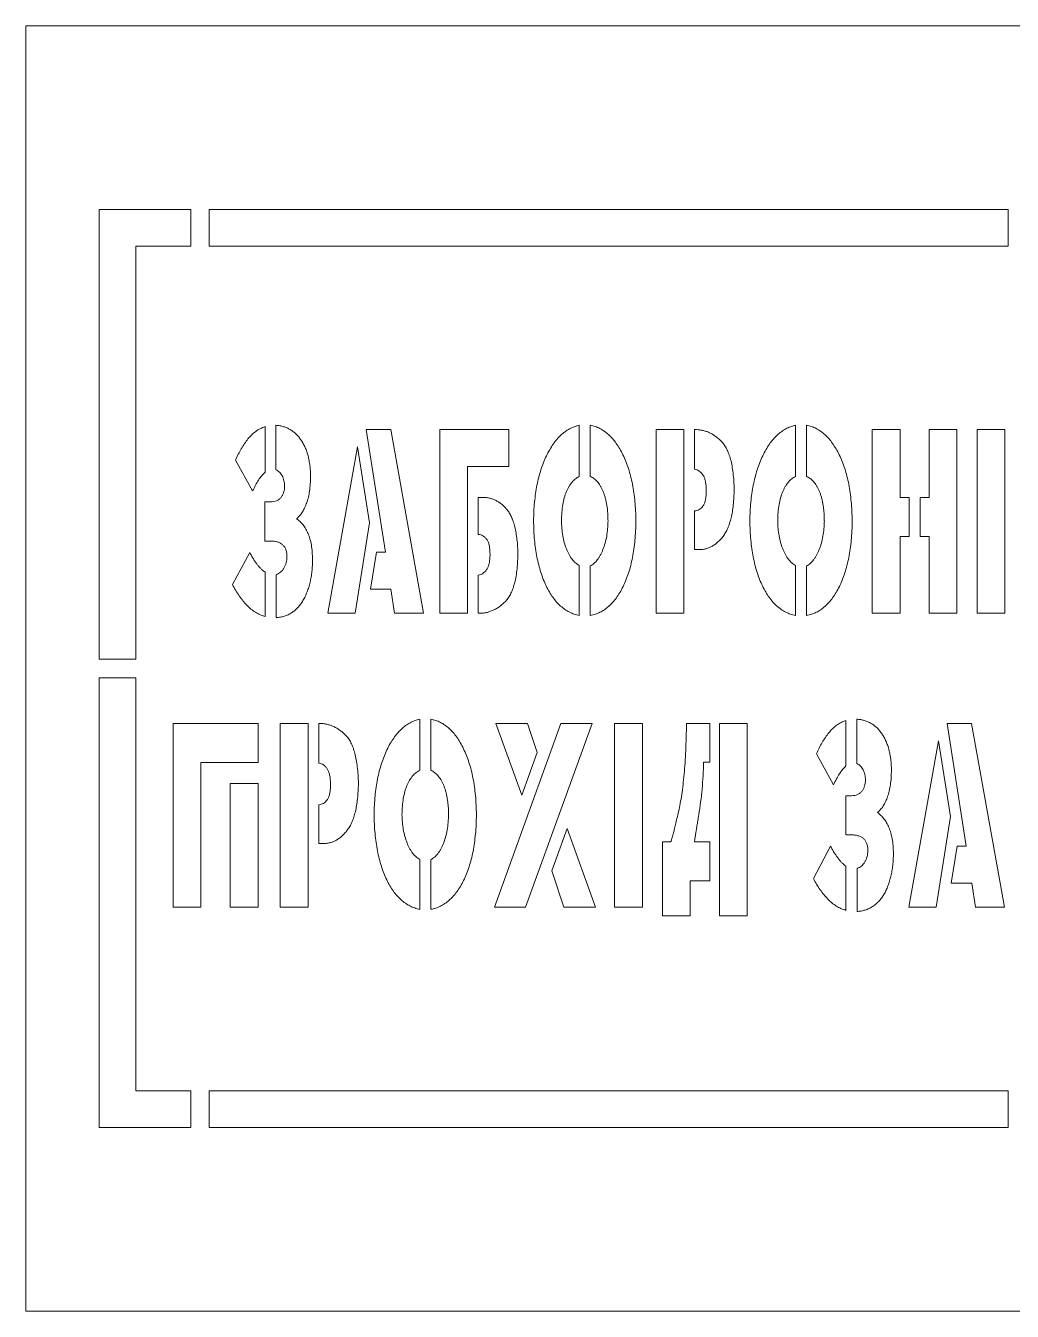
# Model space of a CAD drawing. Header units: millimetres. Extents: x -20 to 520, y -50 to 300.
# Drawn here: x -20 to 248.7, y -50 to 300 of the extents above; entities that cross this region are included whole.
import ezdxf

# ---------------------------------------------------------------- set-up
doc = ezdxf.new("R2010")
doc.units = ezdxf.units.MM

msp = doc.modelspace()

# ---------------------------------------------------------------- linework, layer by layer
at = {"color": 7, "linetype": 'Continuous', "lineweight": 15}
for p, q in [((-20, -50), (-20, 300)), ((-20, 300), (520, 300)), ((0, 250), (0, 127.5)), ((0, 250), (25, 250)), ((25, 250), (25, 240)), ((30, 250), (247.5, 250)), ((30, 250), (30, 240)), ((247.5, 250), (247.5, 240)), ((10, 240), (10, 127.5)), ((10, 240), (25, 240)), ((30, 240), (247.5, 240)), ((45.17, 178.46), (45.17, 190.84)), ((48.15, 191.22), (48.15, 179.12)), ((79.4, 190.04), (72.72, 190.04)), ((72.72, 190.04), (77.96, 156.65)), ((88.33, 140.04), (79.4, 190.04)), ((111.55, 190.04), (92.75, 190.04)), ((92.75, 190.04), (92.75, 140.04)), ((111.55, 179.98), (111.55, 190.04)), ((130.73, 177.23), (130.73, 191.23)), ((133.74, 191.22), (133.74, 177.3)), ((159.21, 190.04), (151.64, 190.04)), ((151.64, 190.04), (151.64, 140.04)), ((159.21, 140.04), (159.21, 190.04)), ((162.14, 190.03), (162.14, 179.25)), ((189.62, 177.23), (189.63, 191.23)), ((192.63, 191.22), (192.63, 177.3)), ((218.11, 190.04), (210.53, 190.04)), ((210.53, 190.04), (210.53, 140.04)), ((218.11, 171.56), (218.11, 190.04)), ((233.6, 190.04), (226.04, 190.04)), ((226.04, 190.04), (226.04, 171.56)), ((233.6, 140.04), (233.6, 190.04)), ((246.66, 190.04), (239.09, 190.04)), ((239.09, 190.04), (239.09, 140.04)), ((246.66, 140.04), (246.66, 190.04)), ((70.37, 185.33), (62.31, 140.04)), ((73.65, 164.69), (70.37, 185.33)), ((37.14, 181.75), (41.8, 173.33)), ((100.31, 179.98), (111.55, 179.98)), ((100.31, 140.04), (100.31, 179.98)), ((104.34, 171.55), (103.24, 171.55)), ((103.24, 171.55), (103.24, 161.51)), ((165.34, 173.42), (165.34, 173.43)), ((220.56, 171.56), (218.11, 171.56)), ((220.56, 160.9), (220.56, 171.56)), ((226.04, 171.56), (223.56, 171.56)), ((223.56, 171.56), (223.56, 160.9)), ((46.69, 170.36), (45.11, 170.37)), ((45.11, 170.37), (45.11, 159.71)), ((69.75, 140.04), (73.65, 164.69)), ((138.57, 165.23), (138.58, 165.24)), ((162.14, 167.92), (162.14, 157.37)), ((197.47, 165.23), (197.48, 165.24)), ((45.11, 159.71), (46.73, 159.71)), ((218.11, 140.04), (218.11, 160.9)), ((218.11, 160.9), (220.56, 160.9)), ((223.56, 160.9), (226.04, 160.9)), ((226.04, 160.9), (226.04, 140.04)), ((41, 156.62), (36.32, 147.86)), ((75.51, 156.65), (73.86, 146.59)), ((77.96, 156.65), (75.51, 156.65)), ((106.44, 156.11), (106.45, 156.12)), ((162.14, 157.37), (163.24, 157.37)), ((45.17, 139.16), (45.17, 151.21)), ((48.2, 150.56), (48.21, 138.84)), ((130.73, 139.43), (130.73, 153.05)), ((133.74, 152.92), (133.74, 139.44)), ((189.62, 139.43), (189.63, 153.05)), ((192.63, 152.92), (192.63, 139.44)), ((103.24, 150.41), (103.24, 140.04)), ((73.86, 146.59), (79.47, 146.59)), ((79.47, 146.59), (80.47, 140.04)), ((62.31, 140.04), (69.75, 140.04)), ((80.47, 140.04), (88.33, 140.04)), ((92.75, 140.04), (100.31, 140.04)), ((151.64, 140.04), (159.21, 140.04)), ((210.53, 140.04), (218.11, 140.04)), ((226.04, 140.04), (233.6, 140.04)), ((239.09, 140.04), (246.66, 140.04)), ((0, 127.5), (10, 127.5)), ((0, 122.5), (10, 122.5)), ((0, 122.5), (0, 0)), ((10, 122.5), (10, 10)), ((20.17, 110.04), (20.17, 60.04)), ((43.26, 110.04), (20.17, 110.04)), ((43.26, 99.38), (43.26, 110.04)), ((56.88, 110.04), (49.32, 110.04)), ((49.32, 110.04), (49.32, 60.04)), ((56.88, 60.04), (56.88, 110.04)), ((59.82, 110.03), (59.82, 99.25)), ((87.3, 97.23), (87.31, 111.23)), ((90.31, 111.22), (90.31, 97.3)), ((125.71, 110.04), (107.65, 60.04)), ((116.65, 110.04), (108.03, 110.04)), ((108.03, 110.04), (115.06, 90.53)), ((116.13, 60.04), (134.23, 110.04)), ((119.3, 102.16), (116.65, 110.04)), ((134.23, 110.04), (125.71, 110.04)), ((147.94, 110.04), (140.32, 110.04)), ((140.32, 110.04), (140.32, 60.04)), ((147.94, 60.04), (147.94, 110.04)), ((166.33, 110.04), (159.96, 110.04)), ((166.33, 99.52), (166.33, 110.04)), ((176.46, 110.04), (168.9, 110.04)), ((168.9, 110.04), (168.9, 57.65)), ((176.46, 57.65), (176.46, 110.04)), ((203.35, 98.46), (203.36, 110.84)), ((206.33, 111.22), (206.33, 99.12)), ((237.59, 110.04), (230.9, 110.04)), ((230.9, 110.04), (236.14, 76.65)), ((246.51, 60.04), (237.59, 110.04)), ((228.56, 105.33), (220.49, 60.04)), ((231.83, 84.69), (228.56, 105.33)), ((115.06, 90.53), (119.3, 102.16)), ((195.32, 101.75), (199.98, 93.33)), ((27.73, 60.04), (27.73, 99.38)), ((27.73, 99.38), (43.26, 99.38)), ((164.6, 99.52), (166.33, 99.52)), ((35.64, 93.7), (35.64, 60.04)), ((43.26, 93.7), (35.64, 93.7)), ((43.26, 60.04), (43.26, 93.7)), ((63.01, 93.42), (63.02, 93.43)), ((59.82, 87.92), (59.82, 77.37)), ((204.88, 90.36), (203.3, 90.37)), ((203.3, 90.37), (203.3, 79.71)), ((95.14, 85.23), (95.15, 85.24)), ((227.94, 60.04), (231.83, 84.69)), ((127.47, 81.42), (123.3, 69.92)), ((135.16, 60.04), (127.47, 81.42)), ((59.82, 77.37), (60.92, 77.37)), ((155.65, 77.85), (153.4, 77.85)), ((153.4, 77.85), (153.4, 57.65)), ((166.33, 77.85), (162.12, 77.85)), ((166.33, 67.19), (166.33, 77.85)), ((203.3, 79.71), (204.92, 79.71)), ((199.18, 76.62), (194.5, 67.86)), ((233.69, 76.65), (232.04, 66.59)), ((236.14, 76.65), (233.69, 76.65)), ((87.3, 59.43), (87.31, 73.05)), ((90.31, 72.92), (90.31, 59.44)), ((203.35, 59.16), (203.36, 71.21)), ((206.38, 70.56), (206.39, 58.84)), ((123.3, 69.92), (126.58, 60.04)), ((160.96, 57.65), (160.96, 67.19)), ((160.96, 67.19), (166.33, 67.19)), ((232.04, 66.59), (237.66, 66.59)), ((237.66, 66.59), (238.66, 60.04)), ((20.17, 60.04), (27.73, 60.04)), ((35.64, 60.04), (43.26, 60.04)), ((49.32, 60.04), (56.88, 60.04)), ((107.65, 60.04), (116.13, 60.04)), ((126.58, 60.04), (135.16, 60.04)), ((140.32, 60.04), (147.94, 60.04)), ((220.49, 60.04), (227.94, 60.04)), ((238.66, 60.04), (246.51, 60.04)), ((153.4, 57.65), (160.96, 57.65)), ((168.9, 57.65), (176.46, 57.65)), ((10, 10), (25, 10)), ((25, 0), (25, 10)), ((30, 10), (247.5, 10)), ((30, 0), (30, 10)), ((247.5, 0), (247.5, 10)), ((0, 0), (25, 0)), ((30, 0), (247.5, 0)), ((-20, -50), (520, -50))]:
    msp.add_line(p, q, dxfattribs=at)
for points, knots in [([(45.17, 190.84), (44.73, 190.67), (43.84, 190.33), (42.62, 189.57), (41.49, 188.63), (40.49, 187.49), (39.56, 186.22), (38.69, 184.83), (37.86, 183.34), (37.38, 182.29), (37.14, 181.75)], [0, 0, 0, 0, 0.113747, 0.227146, 0.343589, 0.464989, 0.590827, 0.722155, 0.858276, 1, 1, 1, 1]), ([(57.55, 177.41), (57.55, 177.9), (57.53, 178.86), (57.39, 180.26), (57.19, 181.58), (56.91, 182.84), (56.56, 184.03), (56.12, 185.14), (55.61, 186.18), (55.02, 187.15), (54.38, 188.03), (53.67, 188.82), (52.88, 189.48), (52.05, 190.05), (51.16, 190.51), (50.21, 190.86), (49.2, 191.11), (48.5, 191.18), (48.15, 191.22)], [0, 0, 0, 0, 0.079642, 0.155543, 0.227938, 0.297612, 0.363916, 0.428846, 0.491258, 0.552518, 0.61197, 0.668669, 0.723697, 0.778058, 0.831912, 0.886104, 0.94207, 1, 1, 1, 1]), ([(130.73, 191.23), (130.28, 191.1), (129.37, 190.85), (128.07, 190.25), (126.84, 189.47), (125.68, 188.52), (124.6, 187.37), (123.59, 186.04), (122.64, 184.53), (121.76, 182.86), (120.98, 181.03), (120.27, 179.1), (119.69, 177.05), (119.19, 174.9), (118.82, 172.63), (118.54, 170.26), (118.35, 167.78), (118.32, 166.09), (118.3, 165.23)], [0, 0, 0, 0, 0.046186, 0.092075, 0.138569, 0.187139, 0.238062, 0.292213, 0.349866, 0.411433, 0.476058, 0.542943, 0.611876, 0.683568, 0.758114, 0.835482, 0.916173, 1, 1, 1, 1]), ([(146.16, 165.23), (146.14, 166.12), (146.1, 167.86), (145.92, 170.41), (145.63, 172.83), (145.26, 175.14), (144.76, 177.33), (144.17, 179.39), (143.47, 181.33), (142.68, 183.14), (141.8, 184.8), (140.85, 186.28), (139.84, 187.58), (138.75, 188.69), (137.6, 189.62), (136.37, 190.35), (135.09, 190.91), (134.19, 191.12), (133.74, 191.22)], [0, 0, 0, 0, 0.086297, 0.16883, 0.248098, 0.32361, 0.39597, 0.46536, 0.532044, 0.596319, 0.657169, 0.713887, 0.76716, 0.817064, 0.864494, 0.910216, 0.955084, 1, 1, 1, 1]), ([(172.93, 173.68), (172.9, 174.47), (172.85, 175.99), (172.65, 178.15), (172.37, 180.12), (171.99, 181.88), (171.5, 183.43), (170.92, 184.78), (170.25, 185.93), (169.45, 186.86), (168.6, 187.63), (167.74, 188.3), (166.86, 188.85), (165.96, 189.32), (165.03, 189.65), (164.09, 189.9), (163.12, 190.03), (162.47, 190.03), (162.14, 190.03)], [0, 0, 0, 0, 0.107175, 0.205796, 0.295282, 0.376488, 0.449947, 0.515651, 0.575585, 0.630317, 0.681928, 0.730917, 0.777702, 0.823514, 0.867526, 0.911491, 0.955729, 1, 1, 1, 1]), ([(189.63, 191.23), (189.17, 191.1), (188.26, 190.85), (186.97, 190.25), (185.74, 189.47), (184.58, 188.52), (183.5, 187.37), (182.48, 186.04), (181.54, 184.53), (180.65, 182.86), (179.87, 181.03), (179.17, 179.1), (178.59, 177.05), (178.09, 174.9), (177.72, 172.63), (177.44, 170.26), (177.25, 167.78), (177.21, 166.09), (177.2, 165.23)], [0, 0, 0, 0, 0.0461864, 0.0920753, 0.1385693, 0.1871386, 0.2380624, 0.2922127, 0.3498659, 0.4114334, 0.476058, 0.5429427, 0.6118761, 0.6835684, 0.758114, 0.8354823, 0.9161735, 1, 1, 1, 1]), ([(205.06, 165.23), (205.04, 166.12), (204.99, 167.86), (204.82, 170.41), (204.53, 172.83), (204.16, 175.14), (203.66, 177.33), (203.07, 179.39), (202.37, 181.33), (201.57, 183.14), (200.7, 184.8), (199.74, 186.28), (198.73, 187.58), (197.65, 188.69), (196.49, 189.62), (195.27, 190.35), (193.99, 190.91), (193.08, 191.12), (192.63, 191.22)], [0, 0, 0, 0, 0.086297, 0.16883, 0.248098, 0.32361, 0.39597, 0.46536, 0.532044, 0.596319, 0.657169, 0.713887, 0.76716, 0.817064, 0.864494, 0.910216, 0.955084, 1, 1, 1, 1]), ([(48.15, 179.12), (48.32, 179.03), (48.65, 178.85), (49.1, 178.46), (49.51, 178), (49.85, 177.44), (50.13, 176.82), (50.33, 176.13), (50.45, 175.4), (50.47, 174.9), (50.48, 174.64)], [0, 0, 0, 0, 0.1071563, 0.2165324, 0.3306524, 0.4540487, 0.5825541, 0.7160192, 0.8544433, 1, 1, 1, 1]), ([(162.14, 179.25), (162.36, 179.2), (162.81, 179.09), (163.42, 178.77), (163.97, 178.3), (164.45, 177.69), (164.85, 176.9), (165.13, 175.92), (165.3, 174.74), (165.32, 173.88), (165.34, 173.42)], [0, 0, 0, 0, 0.094293, 0.186667, 0.28407, 0.389053, 0.507242, 0.646459, 0.809926, 1, 1, 1, 1]), ([(41.8, 173.33), (42.05, 173.86), (42.54, 174.89), (43.37, 176.27), (44.21, 177.48), (44.86, 178.14), (45.17, 178.46)], [0, 0, 0, 0, 0.287974, 0.549838, 0.786452, 1, 1, 1, 1]), ([(53.78, 165.76), (54.07, 166.04), (54.65, 166.61), (55.4, 167.63), (56.02, 168.82), (56.58, 170.16), (57.02, 171.69), (57.33, 173.42), (57.51, 175.34), (57.54, 176.7), (57.55, 177.41)], [0, 0, 0, 0, 0.094665, 0.194062, 0.299949, 0.414352, 0.539099, 0.67748, 0.831279, 1, 1, 1, 1]), ([(125.89, 165.23), (125.91, 166), (125.95, 167.48), (126.22, 169.58), (126.62, 171.46), (127.11, 172.89), (127.58, 173.9), (127.94, 174.58), (128.35, 175.18), (128.76, 175.74), (129.22, 176.21), (129.69, 176.62), (130.18, 176.97), (130.55, 177.15), (130.73, 177.23)], [0, 0, 0, 0, 0.1703976, 0.3253505, 0.4674047, 0.5967857, 0.6572874, 0.7134936, 0.7669897, 0.8179232, 0.865499, 0.9117339, 0.9561018, 1, 1, 1, 1]), ([(133.74, 177.3), (133.91, 177.22), (134.26, 177.05), (134.75, 176.73), (135.21, 176.34), (135.65, 175.88), (136.07, 175.34), (136.47, 174.74), (136.84, 174.07), (137.19, 173.33), (137.5, 172.53), (137.78, 171.67), (138.01, 170.74), (138.21, 169.75), (138.37, 168.71), (138.47, 167.6), (138.55, 166.44), (138.56, 165.64), (138.57, 165.23)], [0, 0, 0, 0, 0.0418443, 0.0842385, 0.1287961, 0.1751262, 0.2246807, 0.2772932, 0.3334957, 0.3930215, 0.4561241, 0.5228035, 0.5931395, 0.6662061, 0.7435056, 0.8251182, 0.9105875, 1, 1, 1, 1]), ([(184.79, 165.23), (184.81, 166), (184.85, 167.48), (185.11, 169.58), (185.52, 171.46), (186.01, 172.89), (186.48, 173.9), (186.84, 174.58), (187.25, 175.18), (187.66, 175.74), (188.11, 176.21), (188.59, 176.62), (189.08, 176.97), (189.44, 177.15), (189.62, 177.23)], [0, 0, 0, 0, 0.1703976, 0.3253505, 0.4674047, 0.5967857, 0.6572874, 0.7134936, 0.7669897, 0.8179232, 0.865499, 0.9117339, 0.9561018, 1, 1, 1, 1]), ([(192.63, 177.3), (192.81, 177.22), (193.15, 177.05), (193.64, 176.73), (194.11, 176.34), (194.55, 175.88), (194.97, 175.34), (195.37, 174.74), (195.74, 174.07), (196.08, 173.33), (196.4, 172.53), (196.68, 171.67), (196.91, 170.74), (197.1, 169.75), (197.26, 168.71), (197.37, 167.6), (197.45, 166.44), (197.46, 165.64), (197.47, 165.23)], [0, 0, 0, 0, 0.041844, 0.084239, 0.128796, 0.175126, 0.224681, 0.277293, 0.333496, 0.393022, 0.456124, 0.522804, 0.593139, 0.666206, 0.743506, 0.825118, 0.910588, 1, 1, 1, 1]), ([(50.48, 174.64), (50.48, 174.34), (50.46, 173.77), (50.27, 172.96), (49.97, 172.22), (49.55, 171.57), (49, 171.04), (48.33, 170.66), (47.55, 170.41), (46.99, 170.37), (46.69, 170.36)], [0, 0, 0, 0, 0.137553, 0.266551, 0.387046, 0.506085, 0.622588, 0.739092, 0.863399, 1, 1, 1, 1]), ([(114.03, 156.05), (114.01, 156.76), (113.97, 158.13), (113.8, 160.09), (113.55, 161.88), (113.22, 163.5), (112.81, 164.96), (112.31, 166.24), (111.71, 167.36), (111.04, 168.31), (110.29, 169.09), (109.54, 169.8), (108.74, 170.36), (107.92, 170.84), (107.06, 171.18), (106.18, 171.43), (105.27, 171.55), (104.65, 171.55), (104.34, 171.55)], [0, 0, 0, 0, 0.1039933, 0.1996342, 0.2876151, 0.3682431, 0.4414814, 0.5083027, 0.5696153, 0.6255302, 0.678187, 0.7279714, 0.7754462, 0.8213733, 0.865949, 0.9102049, 0.954614, 1, 1, 1, 1]), ([(165.34, 173.43), (165.33, 172.96), (165.3, 172.09), (165.13, 170.91), (164.86, 169.95), (164.45, 169.21), (163.94, 168.68), (163.41, 168.27), (162.79, 168), (162.36, 167.95), (162.14, 167.92)], [0, 0, 0, 0, 0.198716, 0.366621, 0.505834, 0.620896, 0.721593, 0.814888, 0.906417, 1, 1, 1, 1]), ([(163.24, 157.37), (163.55, 157.37), (164.17, 157.37), (165.08, 157.53), (165.96, 157.8), (166.82, 158.2), (167.64, 158.72), (168.43, 159.35), (169.19, 160.11), (169.93, 160.98), (170.61, 162.01), (171.21, 163.19), (171.7, 164.54), (172.12, 166.05), (172.45, 167.73), (172.7, 169.57), (172.86, 171.57), (172.91, 172.96), (172.93, 173.68)], [0, 0, 0, 0, 0.043951, 0.087276, 0.130628, 0.174797, 0.22053, 0.268501, 0.318673, 0.372785, 0.430355, 0.492635, 0.560411, 0.634507, 0.714971, 0.8026, 0.897681, 1, 1, 1, 1]), ([(58.1, 154.68), (58.08, 155.37), (58.04, 156.69), (57.83, 158.57), (57.45, 160.23), (56.94, 161.7), (56.3, 162.96), (55.57, 164.08), (54.74, 165.02), (54.1, 165.52), (53.78, 165.76)], [0, 0, 0, 0, 0.168335, 0.320239, 0.457984, 0.582012, 0.696002, 0.80267, 0.90306, 1, 1, 1, 1]), ([(118.3, 165.23), (118.32, 164.35), (118.35, 162.62), (118.53, 160.09), (118.79, 157.68), (119.18, 155.4), (119.66, 153.23), (120.25, 151.2), (120.92, 149.27), (121.71, 147.49), (122.58, 145.85), (123.52, 144.39), (124.54, 143.1), (125.63, 142), (126.8, 141.07), (128.03, 140.33), (129.35, 139.77), (130.27, 139.54), (130.73, 139.43)], [0, 0, 0, 0, 0.086074, 0.16868, 0.247336, 0.322593, 0.394623, 0.463371, 0.529583, 0.593196, 0.653646, 0.709948, 0.762987, 0.813331, 0.861213, 0.907819, 0.953846, 1, 1, 1, 1]), ([(130.73, 153.05), (130.55, 153.15), (130.19, 153.35), (129.7, 153.76), (129.22, 154.22), (128.78, 154.75), (128.35, 155.34), (127.97, 156.02), (127.59, 156.75), (127.13, 157.83), (126.63, 159.29), (126.22, 161.16), (125.96, 163.15), (125.91, 164.53), (125.89, 165.23)], [0, 0, 0, 0, 0.04526, 0.091407, 0.140145, 0.190035, 0.243819, 0.300701, 0.360519, 0.424407, 0.558417, 0.69831, 0.844913, 1, 1, 1, 1]), ([(138.58, 165.24), (138.55, 164.51), (138.5, 163.1), (138.24, 161.06), (137.82, 159.15), (137.33, 157.68), (136.86, 156.59), (136.49, 155.85), (136.09, 155.19), (135.67, 154.59), (135.23, 154.06), (134.75, 153.62), (134.26, 153.23), (133.91, 153.02), (133.74, 152.92)], [0, 0, 0, 0, 0.158076, 0.307327, 0.448037, 0.582072, 0.645362, 0.705222, 0.761335, 0.814224, 0.863646, 0.910991, 0.956289, 1, 1, 1, 1]), ([(133.74, 139.44), (134.19, 139.54), (135.1, 139.73), (136.39, 140.28), (137.62, 141), (138.77, 141.9), (139.86, 142.98), (140.88, 144.25), (141.82, 145.7), (142.71, 147.32), (143.49, 149.1), (144.19, 151.02), (144.77, 153.07), (145.27, 155.25), (145.65, 157.56), (145.92, 160), (146.11, 162.57), (146.14, 164.33), (146.16, 165.23)], [0, 0, 0, 0, 0.045199, 0.090393, 0.135974, 0.183441, 0.232883, 0.285403, 0.341568, 0.401575, 0.464855, 0.531213, 0.600191, 0.672814, 0.748602, 0.828425, 0.912186, 1, 1, 1, 1]), ([(177.2, 165.23), (177.22, 164.35), (177.25, 162.62), (177.43, 160.09), (177.69, 157.68), (178.08, 155.4), (178.55, 153.23), (179.15, 151.2), (179.82, 149.27), (180.61, 147.49), (181.48, 145.85), (182.42, 144.39), (183.44, 143.1), (184.53, 142), (185.69, 141.07), (186.93, 140.33), (188.24, 139.77), (189.16, 139.54), (189.62, 139.43)], [0, 0, 0, 0, 0.086074, 0.16868, 0.247336, 0.322593, 0.394623, 0.463371, 0.529583, 0.593196, 0.653646, 0.709948, 0.762987, 0.813331, 0.861213, 0.907819, 0.953846, 1, 1, 1, 1]), ([(189.63, 153.05), (189.45, 153.15), (189.09, 153.35), (188.59, 153.76), (188.12, 154.22), (187.68, 154.75), (187.25, 155.34), (186.87, 156.02), (186.49, 156.75), (186.03, 157.83), (185.53, 159.29), (185.12, 161.16), (184.85, 163.15), (184.81, 164.53), (184.79, 165.23)], [0, 0, 0, 0, 0.04526, 0.091407, 0.140145, 0.190035, 0.243819, 0.300701, 0.360519, 0.424407, 0.558417, 0.69831, 0.844913, 1, 1, 1, 1]), ([(197.48, 165.24), (197.45, 164.51), (197.4, 163.1), (197.14, 161.06), (196.71, 159.15), (196.22, 157.68), (195.76, 156.59), (195.39, 155.85), (194.98, 155.19), (194.57, 154.59), (194.13, 154.06), (193.65, 153.62), (193.16, 153.23), (192.81, 153.02), (192.63, 152.92)], [0, 0, 0, 0, 0.158076, 0.307327, 0.448037, 0.582072, 0.645362, 0.705222, 0.761335, 0.814224, 0.863646, 0.910991, 0.956289, 1, 1, 1, 1]), ([(192.63, 139.44), (193.09, 139.54), (194, 139.73), (195.29, 140.28), (196.51, 141), (197.67, 141.9), (198.76, 142.98), (199.77, 144.25), (200.72, 145.7), (201.6, 147.32), (202.39, 149.1), (203.09, 151.02), (203.67, 153.07), (204.16, 155.25), (204.54, 157.56), (204.82, 160), (205.01, 162.57), (205.04, 164.33), (205.06, 165.23)], [0, 0, 0, 0, 0.045199, 0.090393, 0.135974, 0.183441, 0.232883, 0.285403, 0.341568, 0.401575, 0.464855, 0.531213, 0.600191, 0.672814, 0.748602, 0.828425, 0.912186, 1, 1, 1, 1]), ([(103.24, 161.51), (103.46, 161.47), (103.9, 161.4), (104.5, 161.13), (105.05, 160.73), (105.55, 160.2), (105.96, 159.48), (106.23, 158.54), (106.4, 157.4), (106.43, 156.56), (106.44, 156.11)], [0, 0, 0, 0, 0.095885, 0.189662, 0.283917, 0.386504, 0.501396, 0.639376, 0.805124, 1, 1, 1, 1]), ([(46.73, 159.71), (47.08, 159.69), (47.73, 159.66), (48.64, 159.45), (49.42, 159.13), (50.06, 158.64), (50.56, 158.03), (50.9, 157.28), (51.11, 156.41), (51.13, 155.78), (51.14, 155.45)], [0, 0, 0, 0, 0.147663, 0.278733, 0.397914, 0.508106, 0.617848, 0.732739, 0.858626, 1, 1, 1, 1]), ([(45.17, 151.21), (44.99, 151.34), (44.6, 151.62), (44.07, 152.13), (43.54, 152.7), (43.01, 153.34), (42.5, 154.06), (41.98, 154.84), (41.48, 155.7), (41.16, 156.3), (41, 156.62)], [0, 0, 0, 0, 0.0997101, 0.2067874, 0.3195939, 0.4386217, 0.5672692, 0.7029347, 0.8470761, 1, 1, 1, 1]), ([(51.14, 155.45), (51.13, 155.16), (51.11, 154.6), (50.94, 153.79), (50.69, 153.03), (50.35, 152.33), (49.93, 151.72), (49.42, 151.21), (48.85, 150.81), (48.42, 150.64), (48.2, 150.56)], [0, 0, 0, 0, 0.142659, 0.276855, 0.407556, 0.535576, 0.658726, 0.773464, 0.886835, 1, 1, 1, 1]), ([(48.21, 138.84), (48.59, 138.88), (49.35, 138.94), (50.44, 139.22), (51.46, 139.62), (52.42, 140.15), (53.3, 140.8), (54.11, 141.58), (54.87, 142.48), (55.53, 143.51), (56.13, 144.63), (56.65, 145.84), (57.09, 147.12), (57.45, 148.48), (57.74, 149.92), (57.94, 151.44), (58.08, 153.03), (58.09, 154.12), (58.1, 154.68)], [0, 0, 0, 0, 0.056074, 0.110011, 0.162868, 0.215358, 0.267958, 0.322197, 0.378568, 0.437872, 0.499831, 0.563268, 0.628604, 0.696772, 0.767634, 0.841828, 0.919223, 1, 1, 1, 1]), ([(106.45, 156.12), (106.43, 155.67), (106.4, 154.83), (106.23, 153.68), (105.95, 152.71), (105.56, 151.93), (105.07, 151.33), (104.52, 150.89), (103.91, 150.55), (103.47, 150.46), (103.24, 150.41)], [0, 0, 0, 0, 0.188695, 0.350582, 0.489248, 0.607929, 0.71336, 0.810462, 0.904727, 1, 1, 1, 1]), ([(103.24, 140.04), (103.57, 140.04), (104.22, 140.03), (105.19, 140.16), (106.14, 140.39), (107.06, 140.75), (107.96, 141.18), (108.85, 141.73), (109.7, 142.39), (110.55, 143.14), (111.35, 144.05), (112.03, 145.18), (112.6, 146.51), (113.09, 148.03), (113.48, 149.75), (113.76, 151.67), (113.95, 153.79), (114, 155.28), (114.03, 156.05)], [0, 0, 0, 0, 0.044803, 0.089573, 0.134018, 0.178764, 0.224806, 0.271988, 0.321369, 0.37309, 0.427902, 0.487536, 0.553331, 0.626546, 0.707165, 0.795729, 0.893533, 1, 1, 1, 1]), ([(36.32, 147.86), (36.6, 147.32), (37.16, 146.25), (38.12, 144.78), (39.13, 143.43), (40.19, 142.23), (41.31, 141.17), (42.52, 140.31), (43.81, 139.62), (44.71, 139.31), (45.17, 139.16)], [0, 0, 0, 0, 0.144712, 0.281984, 0.41337, 0.539029, 0.659377, 0.77503, 0.887998, 1, 1, 1, 1]), ([(70.6, 93.68), (70.58, 94.47), (70.52, 95.99), (70.33, 98.15), (70.05, 100.12), (69.66, 101.88), (69.17, 103.43), (68.6, 104.78), (67.93, 105.93), (67.12, 106.86), (66.28, 107.63), (65.42, 108.3), (64.53, 108.85), (63.64, 109.32), (62.71, 109.65), (61.76, 109.9), (60.79, 110.03), (60.14, 110.03), (59.82, 110.03)], [0, 0, 0, 0, 0.107175, 0.205796, 0.295282, 0.376488, 0.449947, 0.515651, 0.575585, 0.630317, 0.681928, 0.730917, 0.777702, 0.823514, 0.867526, 0.911491, 0.955729, 1, 1, 1, 1]), ([(87.31, 111.23), (86.85, 111.1), (85.94, 110.85), (84.64, 110.25), (83.42, 109.47), (82.26, 108.52), (81.17, 107.37), (80.16, 106.04), (79.21, 104.53), (78.33, 102.86), (77.55, 101.03), (76.85, 99.1), (76.27, 97.05), (75.77, 94.9), (75.39, 92.63), (75.12, 90.26), (74.92, 87.78), (74.89, 86.09), (74.87, 85.23)], [0, 0, 0, 0, 0.0461864, 0.0920753, 0.1385693, 0.1871386, 0.2380624, 0.2922127, 0.3498659, 0.4114334, 0.476058, 0.5429427, 0.6118761, 0.6835684, 0.758114, 0.8354823, 0.9161735, 1, 1, 1, 1]), ([(102.73, 85.23), (102.71, 86.12), (102.67, 87.86), (102.5, 90.41), (102.2, 92.83), (101.83, 95.14), (101.34, 97.33), (100.74, 99.39), (100.04, 101.33), (99.25, 103.14), (98.37, 104.8), (97.42, 106.28), (96.41, 107.58), (95.32, 108.69), (94.17, 109.62), (92.95, 110.35), (91.66, 110.91), (90.76, 111.12), (90.31, 111.22)], [0, 0, 0, 0, 0.0862973, 0.1688304, 0.2480985, 0.3236104, 0.3959698, 0.4653597, 0.5320437, 0.596319, 0.6571691, 0.7138872, 0.7671602, 0.8170639, 0.8644941, 0.9102165, 0.9550844, 1, 1, 1, 1]), ([(159.96, 110.04), (159.93, 108.76), (159.88, 106.3), (159.74, 102.71), (159.55, 99.37), (159.31, 96.26), (159.01, 93.39), (158.67, 90.74), (158.27, 88.34), (157.82, 86.17), (157.37, 84.26), (156.98, 82.59), (156.64, 81.17), (156.34, 80.02), (156.11, 79.11), (155.9, 78.47), (155.79, 78.05), (155.68, 77.89), (155.65, 77.85)], [0, 0, 0, 0, 0.117126, 0.227161, 0.329863, 0.425253, 0.513972, 0.595481, 0.670179, 0.738119, 0.798804, 0.851313, 0.89599, 0.932563, 0.961243, 0.982115, 0.994851, 1, 1, 1, 1]), ([(203.36, 110.84), (202.91, 110.67), (202.03, 110.33), (200.8, 109.57), (199.67, 108.63), (198.67, 107.49), (197.74, 106.22), (196.87, 104.83), (196.04, 103.34), (195.56, 102.29), (195.32, 101.75)], [0, 0, 0, 0, 0.113747, 0.227146, 0.343589, 0.464989, 0.590827, 0.722155, 0.858276, 1, 1, 1, 1]), ([(215.74, 97.41), (215.73, 97.9), (215.71, 98.86), (215.57, 100.26), (215.37, 101.58), (215.1, 102.84), (214.74, 104.03), (214.31, 105.14), (213.79, 106.18), (213.2, 107.15), (212.56, 108.03), (211.85, 108.82), (211.06, 109.48), (210.24, 110.05), (209.34, 110.51), (208.39, 110.86), (207.38, 111.11), (206.68, 111.18), (206.33, 111.22)], [0, 0, 0, 0, 0.079642, 0.155543, 0.227938, 0.297612, 0.363916, 0.428846, 0.491258, 0.552518, 0.61197, 0.668669, 0.723697, 0.778058, 0.831912, 0.886104, 0.94207, 1, 1, 1, 1]), ([(59.82, 99.25), (60.04, 99.2), (60.48, 99.09), (61.1, 98.77), (61.64, 98.3), (62.13, 97.69), (62.53, 96.9), (62.8, 95.92), (62.98, 94.74), (63, 93.88), (63.01, 93.42)], [0, 0, 0, 0, 0.094293, 0.186667, 0.28407, 0.389053, 0.507242, 0.646459, 0.809926, 1, 1, 1, 1]), ([(162.12, 77.85), (162.12, 77.92), (162.14, 78.13), (162.22, 78.54), (162.3, 79.16), (162.44, 79.97), (162.61, 80.99), (162.8, 82.2), (163.03, 83.61), (163.4, 85.77), (163.82, 88.64), (164.21, 92.19), (164.47, 95.83), (164.56, 98.28), (164.6, 99.52)], [0, 0, 0, 0, 0.009858, 0.029281, 0.057751, 0.095334, 0.142452, 0.198615, 0.264314, 0.339128, 0.499448, 0.662928, 0.82969, 1, 1, 1, 1]), ([(199.98, 93.33), (200.23, 93.86), (200.72, 94.89), (201.55, 96.27), (202.39, 97.48), (203.04, 98.14), (203.35, 98.46)], [0, 0, 0, 0, 0.2879744, 0.5498383, 0.7864518, 1, 1, 1, 1]), ([(206.33, 99.12), (206.5, 99.03), (206.84, 98.85), (207.28, 98.46), (207.7, 98), (208.03, 97.44), (208.31, 96.82), (208.52, 96.13), (208.64, 95.4), (208.66, 94.9), (208.67, 94.64)], [0, 0, 0, 0, 0.107156, 0.216532, 0.330652, 0.454049, 0.582554, 0.716019, 0.854443, 1, 1, 1, 1]), ([(82.46, 85.23), (82.49, 86), (82.53, 87.48), (82.79, 89.58), (83.2, 91.46), (83.68, 92.89), (84.15, 93.9), (84.51, 94.58), (84.92, 95.18), (85.33, 95.74), (85.79, 96.21), (86.26, 96.62), (86.76, 96.97), (87.12, 97.15), (87.3, 97.23)], [0, 0, 0, 0, 0.170398, 0.325351, 0.467405, 0.596786, 0.657287, 0.713494, 0.76699, 0.817923, 0.865499, 0.911734, 0.956102, 1, 1, 1, 1]), ([(90.31, 97.3), (90.48, 97.22), (90.83, 97.05), (91.32, 96.73), (91.78, 96.34), (92.23, 95.88), (92.64, 95.34), (93.05, 94.74), (93.41, 94.07), (93.76, 93.33), (94.08, 92.53), (94.36, 91.67), (94.58, 90.74), (94.78, 89.75), (94.94, 88.71), (95.05, 87.6), (95.13, 86.44), (95.14, 85.64), (95.14, 85.23)], [0, 0, 0, 0, 0.041844, 0.084239, 0.128796, 0.175126, 0.224681, 0.277293, 0.333496, 0.393022, 0.456124, 0.522804, 0.593139, 0.666206, 0.743506, 0.825118, 0.910588, 1, 1, 1, 1]), ([(208.67, 94.64), (208.66, 94.34), (208.64, 93.77), (208.45, 92.96), (208.15, 92.22), (207.73, 91.57), (207.19, 91.04), (206.51, 90.66), (205.73, 90.41), (205.17, 90.37), (204.88, 90.36)], [0, 0, 0, 0, 0.137553, 0.266551, 0.387046, 0.506085, 0.622588, 0.739092, 0.863399, 1, 1, 1, 1]), ([(211.96, 85.76), (212.25, 86.04), (212.83, 86.61), (213.58, 87.63), (214.2, 88.82), (214.76, 90.16), (215.2, 91.69), (215.51, 93.42), (215.69, 95.34), (215.72, 96.7), (215.74, 97.41)], [0, 0, 0, 0, 0.094665, 0.194062, 0.299949, 0.414352, 0.539099, 0.67748, 0.831279, 1, 1, 1, 1]), ([(63.02, 93.43), (63, 92.96), (62.98, 92.09), (62.81, 90.91), (62.53, 89.95), (62.13, 89.21), (61.62, 88.68), (61.08, 88.27), (60.47, 88), (60.04, 87.95), (59.82, 87.92)], [0, 0, 0, 0, 0.1987165, 0.3666211, 0.5058345, 0.6208959, 0.7215929, 0.8148879, 0.9064169, 1, 1, 1, 1]), ([(60.92, 77.37), (61.23, 77.37), (61.84, 77.37), (62.75, 77.53), (63.64, 77.8), (64.49, 78.2), (65.32, 78.72), (66.11, 79.35), (66.87, 80.11), (67.61, 80.98), (68.28, 82.01), (68.88, 83.19), (69.38, 84.54), (69.79, 86.05), (70.13, 87.73), (70.37, 89.57), (70.54, 91.57), (70.58, 92.96), (70.6, 93.68)], [0, 0, 0, 0, 0.043951, 0.087276, 0.130628, 0.174797, 0.22053, 0.268501, 0.318673, 0.372785, 0.430355, 0.492635, 0.560411, 0.634507, 0.714971, 0.8026, 0.897681, 1, 1, 1, 1]), ([(74.87, 85.23), (74.89, 84.35), (74.92, 82.62), (75.11, 80.09), (75.37, 77.68), (75.75, 75.4), (76.23, 73.23), (76.82, 71.2), (77.49, 69.27), (78.29, 67.49), (79.15, 65.85), (80.09, 64.39), (81.11, 63.1), (82.2, 62), (83.37, 61.07), (84.6, 60.33), (85.92, 59.77), (86.84, 59.54), (87.3, 59.43)], [0, 0, 0, 0, 0.086074, 0.16868, 0.247336, 0.322593, 0.394623, 0.463371, 0.529583, 0.593196, 0.653646, 0.709948, 0.762987, 0.813331, 0.861213, 0.907819, 0.953846, 1, 1, 1, 1]), ([(87.31, 73.05), (87.13, 73.15), (86.76, 73.35), (86.27, 73.76), (85.8, 74.22), (85.35, 74.75), (84.92, 75.34), (84.54, 76.02), (84.16, 76.75), (83.7, 77.83), (83.21, 79.29), (82.8, 81.16), (82.53, 83.15), (82.49, 84.53), (82.46, 85.23)], [0, 0, 0, 0, 0.04526, 0.091407, 0.140145, 0.190035, 0.243819, 0.300701, 0.360519, 0.424407, 0.558417, 0.69831, 0.844913, 1, 1, 1, 1]), ([(95.15, 85.24), (95.12, 84.51), (95.07, 83.1), (94.82, 81.06), (94.39, 79.15), (93.9, 77.68), (93.43, 76.59), (93.06, 75.85), (92.66, 75.19), (92.24, 74.59), (91.81, 74.06), (91.33, 73.62), (90.83, 73.23), (90.48, 73.02), (90.31, 72.92)], [0, 0, 0, 0, 0.1580763, 0.3073275, 0.4480366, 0.5820725, 0.6453616, 0.7052218, 0.7613347, 0.8142235, 0.8636463, 0.9109911, 0.9562888, 1, 1, 1, 1]), ([(90.31, 59.44), (90.76, 59.54), (91.67, 59.73), (92.96, 60.28), (94.19, 61), (95.34, 61.9), (96.43, 62.98), (97.45, 64.25), (98.4, 65.7), (99.28, 67.32), (100.06, 69.1), (100.76, 71.02), (101.34, 73.07), (101.84, 75.25), (102.22, 77.56), (102.49, 80), (102.69, 82.57), (102.72, 84.33), (102.73, 85.23)], [0, 0, 0, 0, 0.045199, 0.090393, 0.135974, 0.183441, 0.232883, 0.285403, 0.341568, 0.401575, 0.464855, 0.531213, 0.600191, 0.672814, 0.748602, 0.828425, 0.912186, 1, 1, 1, 1]), ([(216.29, 74.68), (216.26, 75.37), (216.22, 76.69), (216.01, 78.57), (215.63, 80.23), (215.12, 81.7), (214.48, 82.96), (213.76, 84.08), (212.92, 85.02), (212.28, 85.52), (211.96, 85.76)], [0, 0, 0, 0, 0.168335, 0.320239, 0.457984, 0.582012, 0.696002, 0.80267, 0.90306, 1, 1, 1, 1]), ([(204.92, 79.71), (205.26, 79.69), (205.91, 79.66), (206.82, 79.45), (207.6, 79.13), (208.24, 78.64), (208.74, 78.03), (209.08, 77.28), (209.29, 76.41), (209.31, 75.78), (209.32, 75.45)], [0, 0, 0, 0, 0.147663, 0.278733, 0.397914, 0.508106, 0.617848, 0.732739, 0.858626, 1, 1, 1, 1]), ([(203.36, 71.21), (203.17, 71.34), (202.78, 71.62), (202.25, 72.13), (201.72, 72.7), (201.19, 73.34), (200.68, 74.06), (200.16, 74.84), (199.66, 75.7), (199.35, 76.3), (199.18, 76.62)], [0, 0, 0, 0, 0.09971, 0.206787, 0.319594, 0.438622, 0.567269, 0.702935, 0.847076, 1, 1, 1, 1]), ([(209.32, 75.45), (209.31, 75.16), (209.29, 74.6), (209.12, 73.79), (208.87, 73.03), (208.53, 72.33), (208.11, 71.72), (207.6, 71.21), (207.03, 70.81), (206.6, 70.64), (206.38, 70.56)], [0, 0, 0, 0, 0.142659, 0.276855, 0.407556, 0.535576, 0.658726, 0.773464, 0.886835, 1, 1, 1, 1]), ([(206.39, 58.84), (206.77, 58.88), (207.53, 58.94), (208.62, 59.22), (209.64, 59.62), (210.6, 60.15), (211.49, 60.8), (212.3, 61.58), (213.05, 62.48), (213.71, 63.51), (214.31, 64.63), (214.83, 65.84), (215.27, 67.12), (215.63, 68.48), (215.92, 69.92), (216.12, 71.44), (216.26, 73.03), (216.28, 74.12), (216.29, 74.68)], [0, 0, 0, 0, 0.056074, 0.110011, 0.162868, 0.215358, 0.267958, 0.322197, 0.378568, 0.437872, 0.499831, 0.563268, 0.628604, 0.696772, 0.767634, 0.841828, 0.919223, 1, 1, 1, 1]), ([(194.5, 67.86), (194.78, 67.32), (195.34, 66.25), (196.31, 64.78), (197.31, 63.43), (198.37, 62.23), (199.49, 61.17), (200.7, 60.31), (201.99, 59.62), (202.9, 59.31), (203.35, 59.16)], [0, 0, 0, 0, 0.144712, 0.281984, 0.41337, 0.539029, 0.659377, 0.77503, 0.887998, 1, 1, 1, 1])]:
    msp.add_open_spline(points, degree=3, knots=knots, dxfattribs=at)

doc.saveas('drawing.dxf')
